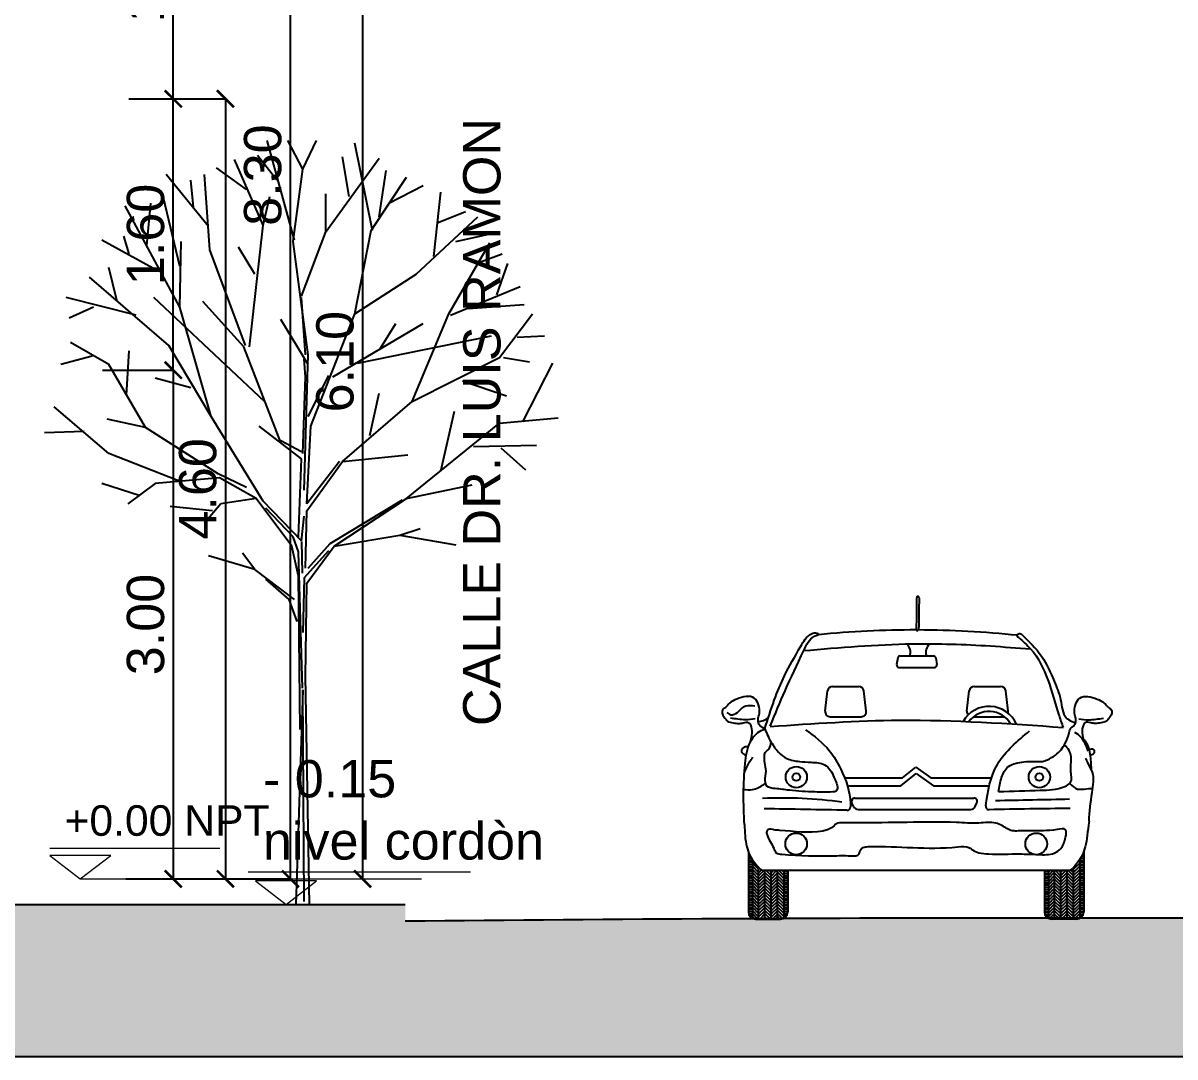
# Model space of a CAD drawing. Header units: inches. Extents: x -309 to 190, y -1585 to -1350.
# Drawn here: x -20.53 to -13.74, y -1467.56 to -1461.46 of the extents above; entities that cross this region are included whole.
import ezdxf

# ---------------------------------------------------------------- set-up
doc = ezdxf.new("R2010")
doc.units = ezdxf.units.IN
doc.header["$MEASUREMENT"] = 0
doc.header["$PDMODE"] = 3
doc.layers.get('0').update_dxf_attribs({"color": 9, "linetype": 'CONTINUOUS'})
doc.layers.get('DEFPOINTS').update_dxf_attribs({"color": 9, "linetype": 'CONTINUOUS'})
for name, color, linetype in [('0.50', 9, 'CONTINUOUS'), ('COTAS 1.75', 9, 'CONTINUOUS'), ('TEXTOS', 9, 'CONTINUOUS')]:
    doc.layers.add(name, color=color, linetype=linetype)
doc.layers.add('cotas', color=9, linetype='CONTINUOUS', lineweight=15)
doc.styles.add('COTAS', font='arial.ttf')
doc.styles.get("Standard").update_dxf_attribs({"font": 'arial.ttf'})
doc.dimstyles.new('ploteo 100', dxfattribs={"dimscale": 0, "dimtxt": 0.22, "dimasz": 0.1, "dimexe": 0, "dimexo": 0, "dimgap": 0.05, "dimtad": 1, "dimzin": 0, "dimdsep": 46, "dimtxsty": 'COTAS', "dimblk1": 'ARCHTICK', "dimblk2": 'ARCHTICK', "dimsah": 1, "dimcen": 0.7, "dimclrd": 256, "dimclre": 256, "dimclrt": 256, "dimaunit": 1, "dimadec": 3, "dimazin": 0, "dimtfac": 1, "dimtmove": 2, "dimatfit": 3, "dimldrblk": 'ARCHTICK', "dimfxl": 1, "dimtolj": 1, "dimtzin": 0, "dimarcsym": 0})

# ---------------------------------------------------------------- blocks, each defined once
blk = doc.blocks.new('Arvls022')
at = {"color": 0, "linetype": 'ByBlock'}
for p, q in [((-0.0903, 0.8828), (-0.067, 0.9973)), ((0.001, 0.9633), (-0.0169, 1.0009)), ((0.001, 0.9633), (0.0207, 1.0009)), ((0.0118, 0.8702), (0.0476, 1.0009)), ((0.035, 0.949), (0.0601, 0.9813)), ((-0.0294, 0.8809), (-0.0992, 0.9776)), ((-0.0598, 0.9275), (-0.0509, 0.9794)), ((0.0529, 0.8899), (0.0905, 0.9759)), ((-0.0885, 0.8828), (-0.135, 0.9526)), ((-0.0992, 0.9006), (-0.1082, 0.9615)), ((0.0136, 0.8684), (0.001, 0.9633)), ((0.0745, 0.9364), (0.1138, 0.9651)), ((0.1228, 0.8576), (0.1299, 0.9561)), ((0.1245, 0.8881), (0.1801, 0.9561)), ((-0.1117, 0.9185), (-0.1565, 0.9418)), ((0.1442, 0.9132), (0.1478, 0.949)), ((-0.1708, 0.8487), (-0.1798, 0.9329)), ((-0.0294, 0.8809), (-0.0294, 0.9311)), ((0.0529, 0.8899), (0.044, 0.9275)), ((0.1621, 0.8362), (0.1836, 0.9257)), ((-0.1762, 0.8935), (-0.212, 0.9078)), ((0.1621, 0.7824), (0.2338, 0.915)), ((0.2051, 0.863), (0.1998, 0.9185)), ((-0.1476, 0.8254), (-0.2281, 0.9006)), ((-0.1995, 0.8684), (-0.2406, 0.8774)), ((-0.067, 0.7735), (-0.0885, 0.8828)), ((0.0028, 0.7968), (-0.0294, 0.8809)), ((0.0709, 0.7305), (0.0529, 0.8899)), ((0.2284, 0.8523), (0.2355, 0.8756)), ((-0.1905, 0.7735), (-0.2442, 0.8666)), ((-0.0061, 0.7198), (0.0136, 0.8684)), ((0.0637, 0.8254), (0.0852, 0.8612)), ((0.1621, 0.7824), (0.1604, 0.8684)), ((0.1926, 0.8308), (0.2642, 0.8702)), ((-0.2317, 0.8416), (-0.2603, 0.8523)), ((0.0762, 0.7323), (0.1228, 0.8576)), ((-0.2532, 0.7986), (-0.2675, 0.8398)), ((0.2445, 0.7914), (0.2552, 0.8344)), ((-0.067, 0.7735), (-0.1476, 0.8254)), ((0.1765, 0.7323), (0.2803, 0.8219)), ((-0.1923, 0.7717), (-0.2836, 0.8093)), ((-0.2156, 0.7807), (-0.289, 0.786)), ((-0.0025, 0.7198), (0.0028, 0.795)), ((0.0512, 0.6589), (0.1961, 0.795)), ((0.078, 0.7305), (0.1317, 0.7896)), ((0.2194, 0.7717), (0.3107, 0.795)), ((-0.2568, 0.7162), (-0.2997, 0.7735)), ((-0.1422, 0.6589), (-0.1905, 0.7735)), ((-0.0097, 0.6266), (-0.067, 0.7735)), ((0.121, 0.6392), (0.1621, 0.7824)), ((0.2749, 0.7824), (0.3071, 0.7681)), ((-0.0384, 0.6911), (-0.1565, 0.761)), ((-0.101, 0.7287), (-0.1207, 0.761)), ((-0.0061, 0.7072), (0.0297, 0.7663)), ((-0.28, 0.7431), (-0.3158, 0.7448)), ((-0.0706, 0.709), (-0.246, 0.7448)), ((0.0297, 0.6051), (0.078, 0.7305)), ((0.121, 0.6392), (0.1765, 0.7323)), ((0.2317, 0.6671), (0.2284, 0.7251)), ((0.2552, 0.7072), (0.3054, 0.7359)), ((-0.2621, 0.7162), (-0.2961, 0.7108)), ((-0.1422, 0.6589), (-0.2568, 0.7162)), ((-0.0008, 0.5425), (-0.0061, 0.7198)), ((-0.0025, 0.6911), (-0.0008, 0.7144)), ((0.2767, 0.718), (0.3179, 0.7072)), ((-0.2872, 0.632), (-0.3265, 0.709)), ((0.2069, 0.6249), (0.2552, 0.7072)), ((-0.2084, 0.6858), (-0.2657, 0.666)), ((-0.0061, 0.6392), (-0.033, 0.6929)), ((0.001, 0.5908), (-0.0025, 0.6911)), ((0.1478, 0.6768), (0.1944, 0.6893)), ((-0.0867, 0.6141), (-0.0992, 0.6696)), ((-0.0509, 0.5801), (-0.1422, 0.6589)), ((0.2552, 0.5908), (0.3268, 0.6517)), ((-0.2568, 0.6302), (-0.3337, 0.6374)), ((-0.1798, 0.5675), (-0.1976, 0.6463)), ((0.0529, 0.5282), (0.121, 0.6392)), ((0.2069, 0.6249), (0.257, 0.6356)), ((-0.135, 0.5318), (-0.2568, 0.6302)), ((-0.0044, 0.5245), (-0.0097, 0.6266)), ((0.0028, 0.5837), (0.0583, 0.6266)), ((0.112, 0.564), (0.2069, 0.6249)), ((0.2874, 0.6195), (0.3394, 0.6177)), ((0.0028, 0.5926), (0.0297, 0.607)), ((-0.2227, 0.5998), (-0.3051, 0.6016)), ((-0.2585, 0.598), (-0.2908, 0.5694)), ((-0.0509, 0.5801), (-0.1368, 0.589)), ((0.1639, 0.555), (0.2552, 0.5908)), ((-0.0044, 0.5156), (-0.0509, 0.5801)), ((-0.0473, 0.5801), (-0.0044, 0.5245)), ((0.0064, 0.4816), (0.0028, 0.5837)), ((0.0619, 0.5318), (0.1102, 0.5586)), ((0.0745, 0.5461), (0.112, 0.564)), ((0.1102, 0.5586), (0.1944, 0.5514)), ((-0.135, 0.5318), (-0.2209, 0.5496)), ((0.1944, 0.5514), (0.2302, 0.5245)), ((0.2141, 0.5353), (0.2642, 0.5514)), ((-0.0401, 0.469), (-0.135, 0.5318)), ((-0.0348, 0.4726), (-0.1296, 0.5299)), ((0.0028, 0.4762), (0.0529, 0.5282)), ((0.0153, 0.469), (0.0619, 0.5318)), ((0.0619, 0.5318), (0.1085, 0.5245)), ((-0.0025, 0.4404), (-0.0044, 0.5156)), ((0.0136, 0.4816), (0.0494, 0.5192)), ((0.1085, 0.5245), (0.1299, 0.4995)), ((0.1192, 0.5156), (0.1747, 0.521)), ((0.0028, 0.4762), (-0.0008, 0.5085)), ((-0.126, 0.4834), (-0.1995, 0.4709)), ((-0.126, 0.4834), (-0.1529, 0.4923)), ((-0.0401, 0.469), (-0.126, 0.4834)), ((-0.0044, 0.4207), (-0.0401, 0.469)), ((-0.0061, 0.4404), (-0.0348, 0.4726)), ((0.0014, 0.4337), (0.0023, 0.4755)), ((0.0064, 0.4619), (0.0136, 0.4816)), ((0.0064, 0.4297), (0.0153, 0.469)), ((-0.0008, 0.4279), (-0.033, 0.4637)), ((0.0014, 0.2832), (0.0064, 0.4619)), ((0.0637, 0.4386), (0.0798, 0.4601)), ((0.0637, 0.4386), (0.1245, 0.4565)), ((0.0118, 0.3992), (0.0637, 0.4386)), ((0.0006, 0.356), (-0.0011, 0.4279)), ((0.0046, 0.2291), (0.0064, 0.4297)), ((0.0189, 0.3992), (0.0494, 0.4261)), ((-0.0025, 0.2989), (-0.0044, 0.4207)), ((0.0082, 0.3705), (0.0189, 0.3992)), ((-0.0079, -0.0002), (-0.0025, 0.2989)), ((-0.0008, 0.0034), (0.001, 0.281)), ((0.001, 0.281), (0.01, -0.0002))]:
    blk.add_line(p, q, dxfattribs=at)
blk = doc.blocks.new('_ARCHTICK')
at = {"color": 0, "linetype": 'ByBlock', "const_width": 0.15}
blk.add_lwpolyline([(-0.5, -0.5), (0.5, 0.5)], dxfattribs=at)
blk = doc.blocks.new('*D77')
at = {"layer": 'COTAS 1.75', "lineweight": -2, "transparency": 16777216}
for p, q in [((-20.0609, -1463.5087), (-19.6445, -1463.5087)), ((-19.6445, -1463.5087), (-19.6445, -1466.5087)), ((-19.9245, -1466.5087), (-19.6445, -1466.5087))]:
    blk.add_line(p, q, dxfattribs=at)
at = {"layer": 'DEFPOINTS', "color": 0, "transparency": 16777216}
for p in [(-20.0609, -1463.5087), (-19.9245, -1466.5087), (-19.6445, -1466.5087)]:
    blk.add_point(p, dxfattribs=at)
at = {"layer": 'COTAS 1.75', "lineweight": -2, "transparency": 16777216, "xscale": 0.1, "yscale": 0.1, "zscale": 0.1}
for p, rotation in [((-19.6445, -1463.5087), 90), ((-19.6445, -1466.5087), 270)]:
    blk.add_blockref('_ARCHTICK', p, dxfattribs=dict(at, rotation=rotation))
at = {"layer": 'COTAS 1.75', "transparency": 16777216, "insert": (-19.8069, -1465.0087), "char_height": 0.22, "attachment_point": 5, "rotation": 90, "style": 'COTAS'}
blk.add_mtext('\\A1;3.00', dxfattribs=at)
blk = doc.blocks.new('*D78')
at = {"layer": 'COTAS 1.75', "lineweight": -2, "transparency": 16777216}
for p, q in [((-19.9072, -1461.9087), (-19.3371, -1461.9087)), ((-19.3371, -1461.9087), (-19.3371, -1466.5087)), ((-19.6543, -1466.5087), (-19.3371, -1466.5087))]:
    blk.add_line(p, q, dxfattribs=at)
at = {"layer": 'DEFPOINTS', "color": 0, "transparency": 16777216}
for p in [(-19.9072, -1461.9087), (-19.6543, -1466.5087), (-19.3371, -1466.5087)]:
    blk.add_point(p, dxfattribs=at)
at = {"layer": 'COTAS 1.75', "lineweight": -2, "transparency": 16777216, "xscale": 0.1, "yscale": 0.1, "zscale": 0.1}
for p, rotation in [((-19.3371, -1461.9087), 90), ((-19.3371, -1466.5087), 270)]:
    blk.add_blockref('_ARCHTICK', p, dxfattribs=dict(at, rotation=rotation))
at = {"layer": 'COTAS 1.75', "transparency": 16777216, "insert": (-19.4995, -1464.2087), "char_height": 0.22, "attachment_point": 5, "rotation": 90, "style": 'COTAS'}
blk.add_mtext('\\A1;4.60', dxfattribs=at)
blk = doc.blocks.new('*D79')
at = {"layer": 'COTAS 1.75', "lineweight": -2, "transparency": 16777216}
for p, q in [((-19.6445, -1463.5087), (-19.6445, -1461.9087)), ((-20.0609, -1463.5087), (-19.6445, -1463.5087))]:
    blk.add_line(p, q, dxfattribs=at)
at = {"layer": 'DEFPOINTS', "color": 0, "transparency": 16777216}
for p in [(-19.6445, -1461.9087), (-19.6445, -1461.9087), (-20.0609, -1463.5087)]:
    blk.add_point(p, dxfattribs=at)
at = {"layer": 'COTAS 1.75', "lineweight": -2, "transparency": 16777216, "xscale": 0.1, "yscale": 0.1, "zscale": 0.1}
for p, rotation in [((-19.6445, -1461.9087), 90), ((-19.6445, -1463.5087), 270)]:
    blk.add_blockref('_ARCHTICK', p, dxfattribs=dict(at, rotation=rotation))
at = {"layer": 'COTAS 1.75', "transparency": 16777216, "insert": (-19.8068, -1462.7087), "char_height": 0.22, "attachment_point": 5, "rotation": 90, "style": 'COTAS'}
blk.add_mtext('\\A1;1.60', dxfattribs=at)
blk = doc.blocks.new('*D80')
at = {"layer": 'COTAS 1.75', "lineweight": -2, "transparency": 16777216}
for p, q in [((-19.8592, -1460.4087), (-19.6445, -1460.4087)), ((-19.6445, -1461.9087), (-19.6445, -1460.4087)), ((-19.8592, -1461.9087), (-19.6445, -1461.9087))]:
    blk.add_line(p, q, dxfattribs=at)
at = {"layer": 'DEFPOINTS', "color": 0, "transparency": 16777216}
for p in [(-19.8592, -1460.4087), (-19.6445, -1460.4087), (-19.8592, -1461.9087)]:
    blk.add_point(p, dxfattribs=at)
at = {"layer": 'COTAS 1.75', "lineweight": -2, "transparency": 16777216, "xscale": 0.1, "yscale": 0.1, "zscale": 0.1}
for p, rotation in [((-19.6445, -1460.4087), 90), ((-19.6445, -1461.9087), 270)]:
    blk.add_blockref('_ARCHTICK', p, dxfattribs=dict(at, rotation=rotation))
at = {"layer": 'COTAS 1.75', "transparency": 16777216, "insert": (-19.8068, -1461.1587), "char_height": 0.22, "attachment_point": 5, "rotation": 90, "style": 'COTAS'}
blk.add_mtext('\\A1;1.50', dxfattribs=at)
blk = doc.blocks.new('*D82')
at = {"layer": 'COTAS 1.75', "lineweight": -2, "transparency": 16777216}
for p, q in [((-19.8566, -1458.2087), (-18.954, -1458.2087)), ((-18.954, -1466.5087), (-18.954, -1458.2087)), ((-19.3371, -1466.5087), (-18.954, -1466.5087))]:
    blk.add_line(p, q, dxfattribs=at)
at = {"layer": 'DEFPOINTS', "color": 0, "transparency": 16777216}
for p in [(-19.8566, -1458.2087), (-18.954, -1458.2087), (-19.3371, -1466.5087)]:
    blk.add_point(p, dxfattribs=at)
at = {"layer": 'COTAS 1.75', "lineweight": -2, "transparency": 16777216, "xscale": 0.1, "yscale": 0.1, "zscale": 0.1}
for p, rotation in [((-18.954, -1458.2087), 90), ((-18.954, -1466.5087), 270)]:
    blk.add_blockref('_ARCHTICK', p, dxfattribs=dict(at, rotation=rotation))
at = {"layer": 'COTAS 1.75', "transparency": 16777216, "insert": (-19.1164, -1462.3587), "char_height": 0.22, "attachment_point": 5, "rotation": 90, "style": 'COTAS'}
blk.add_mtext('\\A1;8.30', dxfattribs=at)
blk = doc.blocks.new('*D83')
at = {"layer": 'COTAS 1.75', "lineweight": -2, "transparency": 16777216}
blk.add_line((-18.5283, -1460.4087), (-18.5283, -1466.5087), dxfattribs=at)
at = {"layer": 'DEFPOINTS', "color": 0, "transparency": 16777216}
for p in [(-18.5283, -1460.4087), (-18.5283, -1466.5087), (-18.5283, -1466.5087)]:
    blk.add_point(p, dxfattribs=at)
at = {"layer": 'COTAS 1.75', "lineweight": -2, "transparency": 16777216, "xscale": 0.1, "yscale": 0.1, "zscale": 0.1}
for p, rotation in [((-18.5283, -1460.4087), 90), ((-18.5283, -1466.5087), 270)]:
    blk.add_blockref('_ARCHTICK', p, dxfattribs=dict(at, rotation=rotation))
at = {"layer": 'COTAS 1.75', "transparency": 16777216, "insert": (-18.6906, -1463.4587), "char_height": 0.22, "attachment_point": 5, "rotation": 90, "style": 'COTAS'}
blk.add_mtext('\\A1;6.10', dxfattribs=at)
blk = doc.blocks.new('*X74')
at = {"color": 0, "linetype": 'ByBlock'}
for p, q in [((19.331, 4.125), (19.556, 4.125)), ((19.331, 4), (19.556, 4)), ((19.331, 3.875), (19.556, 3.875)), ((19.331, 3.75), (19.556, 3.75)), ((19.331, 3.625), (19.556, 3.625)), ((19.331, 3.5), (19.556, 3.5)), ((19.331, 3.375), (19.556, 3.375)), ((19.349, 3.25), (19.556, 3.25)), ((19.413, 3.125), (19.556, 3.125))]:
    blk.add_line(p, q, dxfattribs=at)
blk = doc.blocks.new('Citroen forntal')
for p, q in [((-0.1228, -0.167), (-0.1296, -0.2066)), ((-0.109, -0.1555), (0.0871, -0.1555)), ((0.1009, -0.167), (0.1077, -0.2066)), ((-0.1158, -0.2229), (0.0939, -0.2229)), ((-0.5074, -0.3348), (-0.3526, -0.3348)), ((0.3285, -0.3348), (0.4833, -0.3348)), ((-0.5509, -0.4806), (-0.5372, -0.3613)), ((-0.309, -0.4806), (-0.3227, -0.3613)), ((0.2849, -0.4806), (0.2987, -0.3613)), ((0.5269, -0.4806), (0.5131, -0.3613)), ((-0.5211, -0.514), (-0.3388, -0.514)), ((0.3244, -0.514), (0.4971, -0.514)), ((-0.0943, -0.8737), (-0.0161, -0.811)), ((-0.0161, -0.811), (0.0722, -0.8737)), ((-0.4366, -0.8737), (-0.0943, -0.8737)), ((-0.1051, -0.9209), (-0.015, -0.8486)), ((-0.015, -0.8486), (0.0868, -0.9209)), ((0.0722, -0.8737), (0.4294, -0.8737)), ((-0.4201, -0.9209), (-0.1051, -0.9209)), ((0.0868, -0.9209), (0.4163, -0.9209)), ((-0.3753, -0.9934), (0.3257, -0.9934)), ((-0.3836, -1.0431), (-0.3935, -1.0218)), ((-0.3564, -1.0605), (0.3068, -1.0605)), ((0.334, -1.0431), (0.3439, -1.0218)), ((-1.0038, -1.3079), (-1.0038, -1.6648)), ((-1.0037, -1.3082), (-1.0038, -1.3082)), ((-0.9983, -1.3213), (-1.0038, -1.3213)), ((-0.9921, -1.3345), (-1.0038, -1.3345)), ((-0.985, -1.3477), (-1.0038, -1.3477)), ((-0.98, -1.356), (-0.98, -1.7028)), ((-0.9769, -1.3608), (-0.98, -1.3577)), ((0.9462, -1.3608), (0.9493, -1.3577)), ((0.9493, -1.356), (0.9493, -1.7028)), ((0.9543, -1.3477), (0.9731, -1.3477)), ((0.9614, -1.3345), (0.9731, -1.3345)), ((0.9676, -1.3213), (0.9731, -1.3213)), ((0.973, -1.3082), (0.9731, -1.3082)), ((0.9731, -1.3079), (0.9731, -1.6648)), ((-0.98, -1.3609), (-1.0038, -1.3609)), ((-0.98, -1.3741), (-1.0038, -1.3741)), ((-0.98, -1.3873), (-1.0038, -1.3873)), ((-0.98, -1.4005), (-1.0038, -1.4005)), ((-0.98, -1.4136), (-1.0038, -1.4136)), ((-0.9431, -1.4132), (-0.98, -1.3763)), ((-0.9431, -1.4319), (-0.98, -1.395)), ((-0.9431, -1.4507), (-0.98, -1.4138)), ((-0.9431, -1.707), (-0.9431, -1.4022)), ((-0.9431, -1.4148), (-0.9369, -1.4086)), ((-0.9431, -1.4334), (-0.926, -1.4163)), ((-0.9431, -1.4521), (-0.9097, -1.4187)), ((-0.9062, -1.707), (-0.9062, -1.4187)), ((-0.8693, -1.4499), (-0.9005, -1.4187)), ((-0.8693, -1.4312), (-0.8819, -1.4187)), ((-0.8693, -1.707), (-0.8693, -1.4187)), ((-0.8693, -1.453), (-0.835, -1.4187)), ((-0.8693, -1.4343), (-0.8537, -1.4187)), ((-0.8324, -1.707), (-0.8324, -1.4187)), ((-0.7955, -1.4491), (-0.8259, -1.4187)), ((-0.7955, -1.4305), (-0.8073, -1.4187)), ((-0.7955, -1.4187), (-0.7955, -1.7028)), ((-0.7717, -1.4187), (-0.7717, -1.6648)), ((0.7411, -1.4187), (0.7411, -1.6648)), ((0.7648, -1.4187), (0.7648, -1.7028)), ((0.7648, -1.4491), (0.7952, -1.4187)), ((0.7648, -1.4305), (0.7766, -1.4187)), ((0.8017, -1.707), (0.8017, -1.4187)), ((0.8386, -1.453), (0.8043, -1.4187)), ((0.8386, -1.4343), (0.823, -1.4187)), ((0.8386, -1.707), (0.8386, -1.4187)), ((0.8386, -1.4312), (0.8512, -1.4187)), ((0.8386, -1.4499), (0.8698, -1.4187)), ((0.8755, -1.707), (0.8755, -1.4187)), ((0.9124, -1.4521), (0.879, -1.4187)), ((0.9124, -1.4334), (0.8956, -1.4166)), ((0.9124, -1.4132), (0.9493, -1.3763)), ((0.9124, -1.4319), (0.9493, -1.395)), ((0.9124, -1.707), (0.9124, -1.4027)), ((0.9124, -1.4507), (0.9493, -1.4138)), ((0.9493, -1.3609), (0.9731, -1.3609)), ((0.9493, -1.3741), (0.9731, -1.3741)), ((0.9493, -1.3873), (0.9731, -1.3873)), ((0.9493, -1.4005), (0.9731, -1.4005)), ((0.9493, -1.4136), (0.9731, -1.4136)), ((-0.98, -1.4268), (-1.0038, -1.4268)), ((-0.98, -1.44), (-1.0038, -1.44)), ((-0.98, -1.4532), (-1.0038, -1.4532)), ((-0.98, -1.4664), (-1.0038, -1.4664)), ((-0.98, -1.4796), (-1.0038, -1.4796)), ((-0.98, -1.4928), (-1.0038, -1.4928)), ((-0.9431, -1.4693), (-0.98, -1.4324)), ((-0.9431, -1.488), (-0.98, -1.451)), ((-0.9431, -1.5066), (-0.98, -1.4697)), ((-0.9431, -1.5252), (-0.98, -1.4883)), ((-0.9431, -1.4707), (-0.9062, -1.4338)), ((-0.9431, -1.4894), (-0.9062, -1.4525)), ((-0.9431, -1.5082), (-0.9062, -1.4712)), ((-0.9431, -1.5268), (-0.9062, -1.4899)), ((-0.8693, -1.4685), (-0.9062, -1.4316)), ((-0.8693, -1.4872), (-0.9062, -1.4503)), ((-0.8693, -1.5058), (-0.9062, -1.4689)), ((-0.8693, -1.5245), (-0.9062, -1.4876)), ((-0.8693, -1.4716), (-0.8324, -1.4347)), ((-0.8693, -1.4903), (-0.8324, -1.4534)), ((-0.8693, -1.5089), (-0.8324, -1.472)), ((-0.8693, -1.5276), (-0.8324, -1.4907)), ((-0.7955, -1.4677), (-0.8324, -1.4308)), ((-0.7955, -1.4864), (-0.8324, -1.4495)), ((-0.7955, -1.505), (-0.8324, -1.4681)), ((-0.7955, -1.5237), (-0.8324, -1.4868)), ((-0.7717, -1.4268), (-0.7955, -1.4268)), ((-0.7717, -1.44), (-0.7955, -1.44)), ((-0.7717, -1.4532), (-0.7955, -1.4532)), ((-0.7717, -1.4664), (-0.7955, -1.4664)), ((-0.7717, -1.4796), (-0.7955, -1.4796)), ((-0.7717, -1.4928), (-0.7955, -1.4928)), ((0.7411, -1.4268), (0.7648, -1.4268)), ((0.7411, -1.44), (0.7648, -1.44)), ((0.7411, -1.4532), (0.7648, -1.4532)), ((0.7411, -1.4664), (0.7648, -1.4664)), ((0.7411, -1.4796), (0.7648, -1.4796)), ((0.7411, -1.4928), (0.7648, -1.4928)), ((0.7648, -1.4677), (0.8017, -1.4308)), ((0.7648, -1.4864), (0.8017, -1.4495)), ((0.7648, -1.505), (0.8017, -1.4681)), ((0.7648, -1.5237), (0.8017, -1.4868)), ((0.8386, -1.4716), (0.8017, -1.4347)), ((0.8386, -1.4903), (0.8017, -1.4534)), ((0.8386, -1.5089), (0.8017, -1.472)), ((0.8386, -1.5276), (0.8017, -1.4907)), ((0.8386, -1.4685), (0.8755, -1.4316)), ((0.8386, -1.4872), (0.8755, -1.4503)), ((0.8386, -1.5058), (0.8755, -1.4689)), ((0.8386, -1.5245), (0.8755, -1.4876)), ((0.9124, -1.4707), (0.8755, -1.4338)), ((0.9124, -1.4894), (0.8755, -1.4525)), ((0.9124, -1.5082), (0.8755, -1.4712)), ((0.9124, -1.5268), (0.8755, -1.4899)), ((0.9124, -1.4693), (0.9493, -1.4324)), ((0.9124, -1.488), (0.9493, -1.451)), ((0.9124, -1.5066), (0.9493, -1.4697)), ((0.9124, -1.5252), (0.9493, -1.4883)), ((0.9493, -1.4268), (0.9731, -1.4268)), ((0.9493, -1.44), (0.9731, -1.44)), ((0.9493, -1.4532), (0.9731, -1.4532)), ((0.9493, -1.4664), (0.9731, -1.4664)), ((0.9493, -1.4796), (0.9731, -1.4796)), ((0.9493, -1.4928), (0.9731, -1.4928)), ((-0.98, -1.5059), (-1.0038, -1.5059)), ((-0.98, -1.5191), (-1.0038, -1.5191)), ((-0.98, -1.5323), (-1.0038, -1.5323)), ((-0.98, -1.5455), (-1.0038, -1.5455)), ((-0.98, -1.5587), (-1.0038, -1.5587)), ((-0.9431, -1.5439), (-0.98, -1.507)), ((-0.9431, -1.5625), (-0.98, -1.5256)), ((-0.9431, -1.5812), (-0.98, -1.5443)), ((-0.9431, -1.5454), (-0.9062, -1.5085)), ((-0.9431, -1.5641), (-0.9062, -1.5272)), ((-0.9431, -1.5827), (-0.9062, -1.5458)), ((-0.8693, -1.5431), (-0.9062, -1.5062)), ((-0.8693, -1.5618), (-0.9062, -1.5249)), ((-0.8693, -1.5804), (-0.9062, -1.5435)), ((-0.8693, -1.5462), (-0.8324, -1.5093)), ((-0.8693, -1.5649), (-0.8324, -1.528)), ((-0.8693, -1.5835), (-0.8324, -1.5466)), ((-0.7955, -1.5423), (-0.8324, -1.5054)), ((-0.7955, -1.561), (-0.8324, -1.5241)), ((-0.7955, -1.5796), (-0.8324, -1.5427)), ((-0.7955, -1.5983), (-0.8324, -1.5614)), ((-0.7717, -1.5059), (-0.7955, -1.5059)), ((-0.7717, -1.5191), (-0.7955, -1.5191)), ((-0.7717, -1.5323), (-0.7955, -1.5323)), ((-0.7717, -1.5455), (-0.7955, -1.5455)), ((-0.7717, -1.5587), (-0.7955, -1.5587)), ((0.7411, -1.5059), (0.7648, -1.5059)), ((0.7411, -1.5191), (0.7648, -1.5191)), ((0.7411, -1.5323), (0.7648, -1.5323)), ((0.7411, -1.5455), (0.7648, -1.5455)), ((0.7411, -1.5587), (0.7648, -1.5587)), ((0.7648, -1.5423), (0.8017, -1.5054)), ((0.7648, -1.561), (0.8017, -1.5241)), ((0.7648, -1.5796), (0.8017, -1.5427)), ((0.7648, -1.5983), (0.8017, -1.5614)), ((0.8386, -1.5462), (0.8017, -1.5093)), ((0.8386, -1.5649), (0.8017, -1.528)), ((0.8386, -1.5835), (0.8017, -1.5466)), ((0.8386, -1.5431), (0.8755, -1.5062)), ((0.8386, -1.5618), (0.8755, -1.5249)), ((0.8386, -1.5804), (0.8755, -1.5435)), ((0.9124, -1.5454), (0.8755, -1.5085)), ((0.9124, -1.5641), (0.8755, -1.5272)), ((0.9124, -1.5827), (0.8755, -1.5458)), ((0.9124, -1.5439), (0.9493, -1.507)), ((0.9124, -1.5625), (0.9493, -1.5256)), ((0.9124, -1.5812), (0.9493, -1.5443)), ((0.9493, -1.5059), (0.9731, -1.5059)), ((0.9493, -1.5191), (0.9731, -1.5191)), ((0.9493, -1.5323), (0.9731, -1.5323)), ((0.9493, -1.5455), (0.9731, -1.5455)), ((0.9493, -1.5587), (0.9731, -1.5587)), ((-0.98, -1.5719), (-1.0038, -1.5719)), ((-0.98, -1.585), (-1.0038, -1.585)), ((-0.98, -1.5982), (-1.0038, -1.5982)), ((-0.98, -1.6114), (-1.0038, -1.6114)), ((-0.98, -1.6246), (-1.0038, -1.6246)), ((-0.9431, -1.5998), (-0.98, -1.5629)), ((-0.9431, -1.6185), (-0.98, -1.5816)), ((-0.9431, -1.6371), (-0.98, -1.6002)), ((-0.9431, -1.6558), (-0.98, -1.6189)), ((-0.9431, -1.6014), (-0.9062, -1.5645)), ((-0.9431, -1.62), (-0.9062, -1.5831)), ((-0.9431, -1.6387), (-0.9062, -1.6018)), ((-0.9431, -1.6573), (-0.9062, -1.6204)), ((-0.8693, -1.5991), (-0.9062, -1.5621)), ((-0.8693, -1.6177), (-0.9062, -1.5808)), ((-0.8693, -1.6363), (-0.9062, -1.5994)), ((-0.8693, -1.655), (-0.9062, -1.6181)), ((-0.8693, -1.6022), (-0.8324, -1.5653)), ((-0.8693, -1.6208), (-0.8324, -1.5839)), ((-0.8693, -1.6395), (-0.8324, -1.6026)), ((-0.8693, -1.6581), (-0.8324, -1.6212)), ((-0.7955, -1.6169), (-0.8324, -1.58)), ((-0.7955, -1.6356), (-0.8324, -1.5987)), ((-0.7955, -1.6542), (-0.8324, -1.6173)), ((-0.7736, -1.5719), (-0.7955, -1.5719)), ((0.7429, -1.5719), (0.7648, -1.5719)), ((0.7648, -1.6169), (0.8017, -1.58)), ((0.7648, -1.6356), (0.8017, -1.5987)), ((0.7648, -1.6542), (0.8017, -1.6173)), ((0.8386, -1.6022), (0.8017, -1.5653)), ((0.8386, -1.6208), (0.8017, -1.5839)), ((0.8386, -1.6395), (0.8017, -1.6026)), ((0.8386, -1.6581), (0.8017, -1.6212)), ((0.8386, -1.5991), (0.8755, -1.5621)), ((0.8386, -1.6177), (0.8755, -1.5808)), ((0.8386, -1.6363), (0.8755, -1.5994)), ((0.8386, -1.655), (0.8755, -1.6181)), ((0.9124, -1.6014), (0.8755, -1.5645)), ((0.9124, -1.62), (0.8755, -1.5831)), ((0.9124, -1.6387), (0.8755, -1.6018)), ((0.9124, -1.6573), (0.8755, -1.6204)), ((0.9124, -1.5998), (0.9493, -1.5629)), ((0.9124, -1.6185), (0.9493, -1.5816)), ((0.9124, -1.6371), (0.9493, -1.6002)), ((0.9124, -1.6558), (0.9493, -1.6189)), ((0.9493, -1.5719), (0.9731, -1.5719)), ((0.9493, -1.585), (0.9731, -1.585)), ((0.9493, -1.5982), (0.9731, -1.5982)), ((0.9493, -1.6114), (0.9731, -1.6114)), ((0.9493, -1.6246), (0.9731, -1.6246)), ((-0.98, -1.6378), (-1.0038, -1.6378)), ((-0.98, -1.651), (-1.0038, -1.651)), ((-0.98, -1.6642), (-1.0038, -1.6642)), ((-0.98, -1.6773), (-1.0019, -1.6773)), ((-0.98, -1.6905), (-0.9951, -1.6905)), ((-0.9431, -1.6744), (-0.98, -1.6375)), ((-0.9431, -1.6931), (-0.98, -1.6562)), ((-0.9478, -1.707), (-0.98, -1.6748)), ((-0.9668, -1.7067), (-0.98, -1.6935)), ((-0.9431, -1.676), (-0.9062, -1.6391)), ((-0.9431, -1.6946), (-0.9062, -1.6577)), ((-0.9369, -1.707), (-0.9062, -1.6764)), ((-0.9182, -1.707), (-0.9062, -1.695)), ((-0.8693, -1.6736), (-0.9062, -1.6367)), ((-0.8693, -1.6923), (-0.9062, -1.6554)), ((-0.8732, -1.707), (-0.9062, -1.674)), ((-0.8919, -1.707), (-0.9062, -1.6927)), ((-0.8693, -1.6767), (-0.8324, -1.6398)), ((-0.8693, -1.6954), (-0.8324, -1.6585)), ((-0.8623, -1.707), (-0.8324, -1.6771)), ((-0.8437, -1.707), (-0.8324, -1.6958)), ((-0.7955, -1.6729), (-0.8324, -1.636)), ((-0.7955, -1.6915), (-0.8324, -1.6546)), ((-0.8008, -1.7049), (-0.8324, -1.6733)), ((-0.8173, -1.707), (-0.8324, -1.6919)), ((0.7648, -1.6729), (0.8017, -1.636)), ((0.7648, -1.6915), (0.8017, -1.6546)), ((0.7701, -1.7049), (0.8017, -1.6733)), ((0.7866, -1.707), (0.8017, -1.6919)), ((0.8386, -1.6767), (0.8017, -1.6398)), ((0.8386, -1.6954), (0.8017, -1.6585)), ((0.8316, -1.707), (0.8017, -1.6771)), ((0.813, -1.707), (0.8017, -1.6958)), ((0.8386, -1.6736), (0.8755, -1.6367)), ((0.8386, -1.6923), (0.8755, -1.6554)), ((0.8425, -1.707), (0.8755, -1.674)), ((0.8612, -1.707), (0.8755, -1.6927)), ((0.9124, -1.676), (0.8755, -1.6391)), ((0.9124, -1.6946), (0.8755, -1.6577)), ((0.9062, -1.707), (0.8755, -1.6764)), ((0.8876, -1.707), (0.8755, -1.695)), ((0.9124, -1.6744), (0.9493, -1.6375)), ((0.9124, -1.6931), (0.9493, -1.6562)), ((0.9171, -1.707), (0.9493, -1.6748)), ((0.9361, -1.7067), (0.9493, -1.6935)), ((0.9493, -1.6378), (0.9731, -1.6378)), ((0.9493, -1.651), (0.9731, -1.651)), ((0.9493, -1.6642), (0.9731, -1.6642)), ((0.9493, -1.6773), (0.9712, -1.6773)), ((0.9493, -1.6905), (0.9644, -1.6905)), ((-0.9616, -1.707), (-0.8139, -1.707)), ((0.9309, -1.707), (0.7832, -1.707))]:
    blk.add_line(p, q)
for centre, radius in [((-0.721, -0.8699), 0.0627), ((0.7116, -0.8699), 0.0627), ((-0.721, -0.8699), 0.0226), ((0.7116, -0.8699), 0.0226), ((-0.722, -1.2634), 0.0637), ((0.6931, -1.2634), 0.0637)]:
    blk.add_circle(centre, radius)
for centre, radius, start, end in [((-0.0206, -5.8094), 5.8072, 89.92656, 95.63803), ((-0.0206, -5.8094), 5.8072, 84.04542, 89.8073), ((-0.1158, -0.1335), 0.0677, 341.07282, 46.3353), ((0.1099, -0.1335), 0.0677, 132.25878, 198.92718), ((-0.109, -0.1694), 0.014, 90, 170.20818), ((0.0871, -0.1694), 0.014, 9.79182, 90), ((-0.1158, -0.2089), 0.014, 170.20818, 270), ((0.0939, -0.2089), 0.014, 270, 9.79182), ((-0.5074, -0.3648), 0.03, 90, 173.41062), ((-0.3526, -0.3648), 0.03, 6.58938, 90), ((0.3285, -0.3648), 0.03, 90, 173.41062), ((0.4833, -0.3648), 0.03, 6.58938, 90), ((0.4149, -0.6295), 0.1768, 23.90209, 149.95115), ((-0.9562, -0.4287), 0.1145, 275.27983, 307.70481), ((-0.5211, -0.484), 0.03, 173.41062, 270), ((-0.3388, -0.484), 0.03, 270, 6.58938), ((0.3147, -0.484), 0.03, 173.41062, 219.22131), ((0.4149, -0.6295), 0.1468, 30.19121, 143.63051), ((0.4971, -0.484), 0.03, 270, 284.03452), ((0.4971, -0.484), 0.03, 344.59452, 6.58938), ((0.9098, -0.5961), 0.02, 124.22132, 168.16797), ((-0.8127, -3.7321), 2.739, 82.42909, 92.25096), ((-0.3753, -1.0134), 0.02, 90, 204.79997), ((0.3257, -1.0134), 0.02, 335.20003, 90), ((4.2283, -172.6541), 171.6859, 91.114153, 91.260217), ((-1.5196, -48.7521), 47.6991, 88.68103, 89.26919), ((-0.4212, -1.0457), 0.02, 268.68103, 359.83093), ((-0.3564, -1.0305), 0.03, 204.79997, 270), ((0.3068, -1.0305), 0.03, 270, 335.20003), ((0.4154, -1.0418), 0.02, 172.10974, 271.24537), ((1.0959, -32.3415), 31.2871, 90.37046, 91.24537), ((-0.9144, -1.3887), 0.03, 225.01357, 270), ((0.8846, -1.3887), 0.03, 270, 317.27497), ((-0.9616, -1.6648), 0.0422, 180, 270), ((-0.8139, -1.6648), 0.0422, 270, 0), ((0.7832, -1.6648), 0.0422, 180, 270), ((0.9309, -1.6648), 0.0422, 270, 0)]:
    blk.add_arc(centre, radius, start, end)
for points in [[(-0.0153, 0.0078), (-0.0123, -0.0034), (-0.007, -0.0064), (-0.0025, -0.0042), (0.0013, 0.0071), (0.0035, 0.1034), (0.0043, 0.1583), (0.0028, 0.1884), (-0.0002, 0.1944), (-0.0078, 0.1952), (-0.0115, 0.1899), (-0.0123, 0.1809), (-0.013, 0.0575), (-0.0153, 0.0056)], [(-0.8749, -0.5687), (-0.7873, -0.3613), (-0.6773, -0.1239), (-0.6147, -0.039), (-0.5911, -0.0303)], [(0.5915, -0.0494), (0.5814, -0.0394), (0.589, -0.0244), (0.6065, -0.0269)], [(0.5915, -0.0494), (0.6597, -0.1137), (0.8266, -0.5041), (0.8516, -0.5766)], [(-0.9113, -0.5841), (-0.9413, -0.5566), (-0.9463, -0.5316), (-0.9388, -0.4941), (-0.9438, -0.4442), (-0.9688, -0.4042), (-1.0163, -0.3942), (-1.0714, -0.4092), (-1.1139, -0.4342), (-1.1389, -0.4592), (-1.1564, -0.4742), (-1.1564, -0.4991), (-1.1414, -0.5216), (-1.1264, -0.5391), (-1.0939, -0.5491), (-1.0614, -0.5541), (-1.0338, -0.5491), (-1.0013, -0.5491), (-0.9913, -0.5616), (-0.9838, -0.6091), (-0.9944, -0.6675)], [(-1.1306, -0.4887), (-1.1071, -0.5017), (-1.0679, -0.4887), (-1.0444, -0.4652), (-1.0183, -0.4495), (-0.966, -0.4495)], [(-0.9638, -0.5266), (-1.0213, -0.5316), (-1.1089, -0.5216)], [(-0.8744, -0.5716), (-0.1115, -0.5341), (0.8516, -0.5766)], [(0.9442, -0.5266), (1.0017, -0.5316), (1.0893, -0.5216)], [(-1.0264, -1.1497), (-1.0319, -0.9674), (-1.0219, -0.79), (-0.9919, -0.6626), (-0.9469, -0.6076), (-0.9072, -0.5849)], [(-0.9072, -0.5849), (-0.8643, -0.6725), (-0.7768, -0.76), (-0.7017, -0.7775), (-0.6342, -0.7825), (-0.5542, -0.7975), (-0.5191, -0.83), (-0.4991, -0.8699), (-0.4866, -0.8999), (-0.4791, -0.9274), (-0.4866, -0.9524), (-0.5066, -0.9574), (-0.6117, -0.9574), (-0.7618, -0.9474), (-0.8468, -0.9374), (-0.8944, -0.9224), (-0.9044, -0.8924), (-0.8994, -0.835), (-0.9069, -0.785), (-0.9094, -0.75), (-0.9044, -0.725), (-0.8819, -0.7025), (-0.87, -0.6629)], [(0.9192, -0.6041), (0.9542, -0.6316), (0.9967, -0.7165)], [(-1.0268, -0.8453), (-0.9969, -0.78), (-0.9769, -0.7525)], [(1.0043, -1.1298), (1.0218, -0.9599), (1.0243, -0.84), (0.9968, -0.785), (0.9843, -0.76)], [(0.8908, -0.9067), (0.9367, -0.9399), (0.9768, -0.9399), (1.0268, -0.9349)], [(-0.8502, -1.1822), (-0.8863, -1.1786), (-0.8953, -1.1912), (-0.8935, -1.2111), (-0.8538, -1.2886), (-0.8394, -1.3156), (-0.8069, -1.3247), (-0.5054, -1.3337), (-0.4007, -1.3337), (-0.3502, -1.3229), (-0.3412, -1.2958), (-0.3213, -1.2832), (-0.2906, -1.2796), (0.231, -1.2814), (0.2996, -1.2868), (0.3177, -1.2994), (0.3538, -1.3156), (0.4133, -1.3229), (0.5956, -1.3229), (0.7048, -1.326), (0.7996, -1.3174), (0.8375, -1.2904), (0.8664, -1.2237), (0.8664, -1.1804), (0.8159, -1.1786), (0.6642, -1.1858), (0.5758, -1.1876), (0.5505, -1.1858), (0.491, -1.1552), (0.4549, -1.1408), (0.3556, -1.1408), (0.222, -1.1371), (-0.0668, -1.1371), (-0.3646, -1.1389), (-0.4567, -1.1389), (-0.4765, -1.1408), (-0.5054, -1.1624), (-0.5379, -1.1804), (-0.565, -1.1876), (-0.8177, -1.184), (-0.8484, -1.1822)]]:
    blk.add_spline(points, degree=3)
for points, knots in [([(-0.9072, -0.5849), (-0.8892, -0.5284), (-0.8557, -0.4228), (-0.7878, -0.2572), (-0.713, -0.1308), (-0.6565, -0.0297), (-0.6074, -0.0164), (-0.5924, -0.0235), (-0.5883, -0.028), (-0.5872, -0.03)], [0, 0, 0, 0, 0.178132, 0.332603, 0.5328214, 0.6291783, 0.6602364, 0.6708806, 0.6776262, 0.6776262, 0.6776262, 0.6776262]), ([(0.6065, -0.0269), (0.6488, -0.0679), (0.7311, -0.1476), (0.7936, -0.2896), (0.8425, -0.4095), (0.8466, -0.4962), (0.8848, -0.5353), (0.9057, -0.5405), (0.9204, -0.5505), (0.9234, -0.5527)], [0, 0, 0, 0, 0.1752285, 0.340652, 0.4568204, 0.5698268, 0.5768981, 0.6194132, 0.6305139, 0.6305139, 0.6305139, 0.6305139]), ([(-0.6772, -0.1237), (-0.4639, -0.1055), (-0.0976, -0.0743), (0.3489, -0.0893), (0.5802, -0.1077), (0.6585, -0.1139)], [0.00261, 0.00261, 0.00261, 0.00261, 0.644131, 1.10458, 1.340372, 1.340372, 1.340372, 1.340372]), ([(0.8985, -0.5795), (0.908, -0.5731), (0.9235, -0.5608), (0.9294, -0.5268), (0.9147, -0.4907), (0.9211, -0.445), (0.9445, -0.3971), (1.0012, -0.3905), (1.0493, -0.407), (1.0933, -0.4285), (1.114, -0.4581), (1.1414, -0.4719), (1.139, -0.5019), (1.1221, -0.5198), (1.1063, -0.5448), (1.0741, -0.5481), (1.0431, -0.5568), (1.0137, -0.5487), (0.9841, -0.5422), (0.9645, -0.571), (0.9615, -0.6117), (0.9704, -0.6447), (0.9754, -0.6622)], [0.0078523, 0.0078523, 0.0078523, 0.0078523, 0.0407006, 0.0661832, 0.1044072, 0.1546304, 0.2017904, 0.2503587, 0.3073975, 0.3567207, 0.3920773, 0.415129, 0.4401157, 0.4671525, 0.4902002, 0.5242211, 0.5571226, 0.5850894, 0.617609, 0.6336154, 0.6816797, 0.7359765, 0.7359765, 0.7359765, 0.7359765]), ([(-0.6667, -0.5901), (-0.6162, -0.6276), (-0.5307, -0.6911), (-0.4428, -0.8447), (-0.4022, -0.9617), (-0.4012, -1.0388), (-0.4012, -1.0457)], [0, 0, 0, 0, 0.1860485, 0.3150792, 0.5254905, 0.5463824, 0.5463824, 0.5463824, 0.5463824]), ([(0.3956, -1.0391), (0.4076, -0.9526), (0.4297, -0.8207), (0.5489, -0.685), (0.6192, -0.6266), (0.6541, -0.5976)], [0.022761, 0.022761, 0.022761, 0.022761, 0.2767601, 0.4153584, 0.5517783, 0.5517783, 0.5517783, 0.5517783]), ([(0.4715, -0.9549), (0.4757, -0.9274), (0.4838, -0.875), (0.5169, -0.8068), (0.5728, -0.786), (0.6262, -0.7785), (0.678, -0.7756), (0.726, -0.781), (0.7667, -0.765), (0.8187, -0.7366), (0.8647, -0.6791), (0.8833, -0.624), (0.8891, -0.5972), (0.8902, -0.592)], [0, 0, 0, 0, 0.0842949, 0.1605999, 0.2098648, 0.2555118, 0.3230989, 0.3656246, 0.397263, 0.4521668, 0.5427486, 0.6091486, 0.625138, 0.625138, 0.625138, 0.625138]), ([(1.0184, -0.8252), (1.0175, -0.7951), (1.016, -0.7451), (1.0004, -0.6813), (0.9792, -0.6548), (0.9705, -0.644)], [0, 0, 0, 0, 0.0904106, 0.1504886, 0.1916073, 0.1916073, 0.1916073, 0.1916073]), ([(-1.0036, -0.6901), (-1.0162, -0.6903), (-1.036, -0.6918), (-1.0505, -0.7239), (-1.0296, -0.7347), (-1.0187, -0.7406), (-1.0161, -0.7421)], [0.0038134, 0.0038134, 0.0038134, 0.0038134, 0.03883104, 0.0601827, 0.08676106, 0.09586692, 0.09586692, 0.09586692, 0.09586692]), ([(0.4715, -0.9549), (0.5534, -0.9521), (0.6843, -0.9476), (0.8268, -0.9453), (0.9111, -0.8996), (0.8882, -0.8209), (0.9052, -0.7598), (0.8864, -0.7069), (0.8699, -0.6895), (0.8585, -0.6803)], [0, 0, 0, 0, 0.2452631, 0.3920834, 0.4316212, 0.5041259, 0.594078, 0.6233281, 0.6668488, 0.6668488, 0.6668488, 0.6668488]), ([(1.0063, -0.7087), (1.0154, -0.7024), (1.027, -0.6981), (1.0366, -0.7174), (1.0322, -0.7334), (1.0187, -0.7404), (1.0128, -0.7415)], [0.01637339, 0.01637339, 0.01637339, 0.01637339, 0.0436791, 0.05485603, 0.07304819, 0.08980389, 0.08980389, 0.08980389, 0.08980389]), ([(-1.0316, -0.9424), (-1.014, -0.9443), (-0.9719, -0.9464), (-0.9278, -0.9257), (-0.9056, -0.9075), (-0.9026, -0.9049)], [0.0202402, 0.0202402, 0.0202402, 0.0202402, 0.072587, 0.1464843, 0.1583802, 0.1583802, 0.1583802, 0.1583802]), ([(-1.0264, -1.1497), (-1.0251, -1.194), (-1.023, -1.2729), (-0.9814, -1.3615), (-0.947, -1.3985), (-0.9356, -1.4099)], [0, 0, 0, 0, 0.1317559, 0.235108, 0.2834301, 0.2834301, 0.2834301, 0.2834301]), ([(1.0043, -1.1298), (0.9945, -1.194), (0.9924, -1.2729), (0.952, -1.3589), (0.9201, -1.3944), (0.9066, -1.409)], [0, 0, 0, 0, 0.1317559, 0.235108, 0.2751885, 0.2751885, 0.2751885, 0.2751885])]:
    blk.add_open_spline(points, degree=3, knots=knots)
blk.add_open_spline([(-0.9144, -1.4187), (-0.3147, -1.4187), (0.2849, -1.4187), (0.8846, -1.4187)], degree=3)
for p, xscale, yscale, zscale in [((1.2673, -2.0202), -0.105482038903915, 0.1054820389039435, 0.1054820389039474), ((-1.298, -2.0202), 0.105482038903915, 0.105482038903915, 0.105482038903915)]:
    blk.add_blockref('*X74', p, dxfattribs=dict(xscale=xscale, yscale=yscale, zscale=zscale))

msp = doc.modelspace()

# ---------------------------------------------------------------- hatches: boundary and pattern name
at = {"layer": '0.50'}
h = msp.add_hatch(dxfattribs=at)
h.set_pattern_fill('ANSI36', color=256, scale=0.4)
h.set_pattern_definition([(45, (-11.09405, -61.804015), (0.0265165043, 0.0972271824), [0.125, -0.025, 0, -0.025])])
h.paths.add_polyline_path([(-10.8204, -1466.7587, 0.005138), (-18.2773, -1466.7587), (-18.2773, -1466.6587), (-22.2773, -1466.6587), (-22.2773, -1466.8087), (-66.3973, -1466.8087), (-66.3973, -1466.6587), (-70.3773, -1466.6587), (-70.3773, -1466.7587, 0.010964), (-78.3973, -1466.7553), (-78.3973, -1467.5587), (-10.8204, -1467.5587)])

# ---------------------------------------------------------------- linework, layer by layer
for points in [[(-70.3773, -1466.7587), (-70.3773, -1466.6587), (-66.3973, -1466.6587), (-66.3973, -1466.8087), (-22.2773, -1466.8087), (-22.2773, -1466.6587), (-18.2773, -1466.6587)], [(-10.8204, -1466.7587), (-10.8204, -1466.7587), (-10.8204, -1467.5587), (-78.3973, -1467.5587), (-78.3973, -1466.7553)]]:
    msp.add_lwpolyline(points)
msp.add_arc((-14.5489, -1829.5583), 362.8187, 89.411202, 90.588798)
at = {"layer": 'cotas'}
msp.add_line((-19.2022, -1466.4665), (-17.8923, -1466.4665), dxfattribs=at)
for points in [[(-19.3709, -1466.3287), (-20.3726, -1466.3287)], [(-20.1926, -1466.5087), (-18.1812, -1466.5087)]]:
    msp.add_lwpolyline(points, dxfattribs=at)
for points in [[(-20.1926, -1466.5087), (-20.0126, -1466.3707), (-20.3726, -1466.3707), (-20.1926, -1466.5087)], [(-18.9795, -1466.6587), (-18.7995, -1466.5207), (-19.1595, -1466.5207), (-18.9795, -1466.6587)]]:
    msp.add_lwpolyline(points, close=True, dxfattribs=at)

# ---------------------------------------------------------------- block references
at = {"xscale": -4.5, "yscale": 4.5, "zscale": 4.5}
msp.add_blockref('Arvls022', (-18.8768, -1466.658), dxfattribs=at)
msp.add_blockref('Citroen forntal', (-15.2513, -1465.0387))

# ---------------------------------------------------------------- texts
at = {"layer": 'cotas', "insert": (-19.6814, -1466.1658), "char_height": 0.18, "attachment_point": 5, "style": 'COTAS'}
msp.add_mtext('\\A1;+0.00 NPT', dxfattribs=at)
at = {"layer": 'TEXTOS', "insert": (-17.9359, -1465.6077), "char_height": 0.22, "attachment_point": 1, "rotation": 90, "line_spacing_factor": 0.843168}
msp.add_mtext('CALLE DR. LUIS RAMON', dxfattribs=at)
at = {"layer": 'TEXTOS', "insert": (-19.1163, -1465.8079), "char_height": 0.22, "width": 1.77107, "attachment_point": 1}
msp.add_mtext('- 0.15\\Pnivel cordòn', dxfattribs=at)

# ---------------------------------------------------------------- dimensions: what is measured, and where the dimension line sits
at = {"layer": 'COTAS 1.75'}
for base, p1, p2, picture, middle in [((-18.954, -1458.2087), (-19.3371, -1466.5087), (-19.8566, -1458.2087), '*D82', (-19.1164, -1462.3587)), ((-19.6445, -1460.4087), (-19.8592, -1461.9087), (-19.8592, -1460.4087), '*D80', (-19.8068, -1461.1587)), ((-18.5283, -1466.5087), (-18.5283, -1460.4087), (-18.5283, -1466.5087), '*D83', (-18.6906, -1463.4587)), ((-19.6445, -1461.9087), (-20.0609, -1463.5087), (-19.6445, -1461.9087), '*D79', (-19.8068, -1462.7087)), ((-19.3371, -1466.5087), (-19.9072, -1461.9087), (-19.6543, -1466.5087), '*D78', (-19.4995, -1464.2087)), ((-19.6445, -1466.5087), (-20.0609, -1463.5087), (-19.9245, -1466.5087), '*D77', (-19.8069, -1465.0087))]:
    dim = msp.add_linear_dim(base=base, p1=p1, p2=p2, angle=90, dimstyle='ploteo 100', override={"dimscale": 1}, dxfattribs=at)
    dim.commit()
    dim.dimension.update_dxf_attribs({"geometry": picture, "text_midpoint": middle})

doc.saveas('drawing.dxf')
